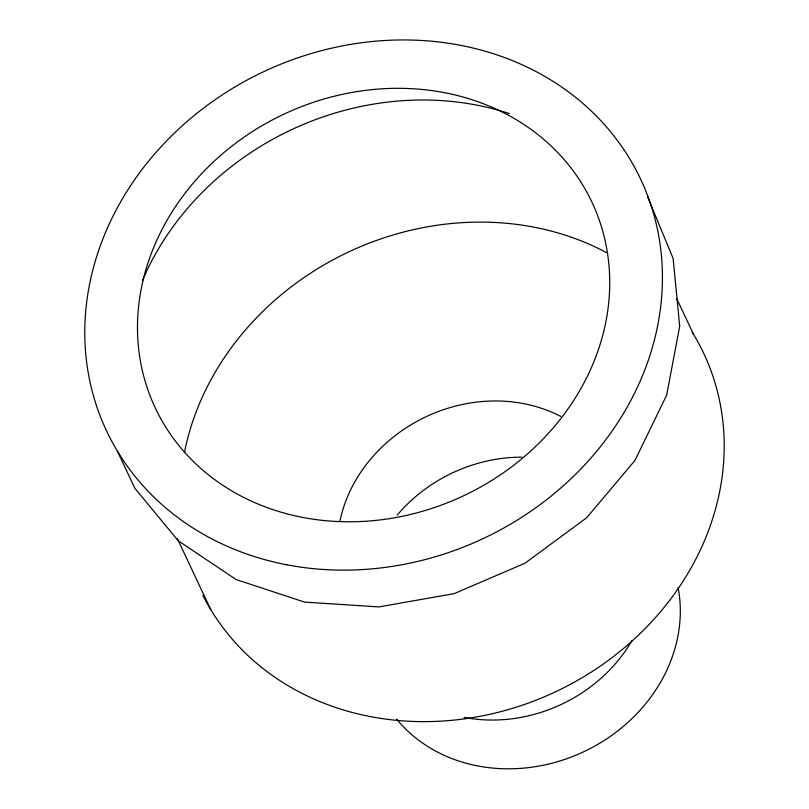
<?xml version="1.0" encoding="UTF-8"?>
<svg xmlns="http://www.w3.org/2000/svg" width="809" height="809" viewBox="0 0 809 809"><rect width="100%" height="100%" fill="white"/><g stroke="black" fill="none" stroke-linecap="round" stroke-linejoin="round"><path stroke-width="1.21" d="M676.82 298.824L693.475 334.198M177.434 538.794L210.724 609.541M117.406 451.179L134.941 488.444L178.202 540.736L236.056 579.517L304.528 602.098L378.925 606.912L454.132 593.644L524.97 563.226L586.626 517.8L634.934 460.473L666.667 395.146L679.691 326.239L673.108 258.384L647.331 196.183M340.023 520.804A146.389 127.913 -25.2 0 1 560.768 416.453M692.18 332.084A278.134 243.034 -25.2 0 1 570.891 684.05A278.134 243.034 -25.2 0 1 202.917 595.404M184.452 452.555A278.134 243.034 -25.2 0 1 607.286 253.035M142.455 280.47A278.134 243.034 -25.2 0 1 509.478 113.624M631.839 640.819A146.389 127.913 -25.2 0 1 464.083 717.411M397.229 515.09A146.389 127.913 -25.2 0 1 521.825 457.136M678.144 587.607A159.201 139.108 -25.2 0 1 583.36 751.925A159.201 139.108 -25.2 0 1 396.653 719.171M303.011 517.477A241.355 210.896 -25.2 0 0 604.04 236.066A241.355 210.896 -25.2 0 0 213.758 161.598A241.355 210.896 -25.2 0 0 303.011 517.477M286.77 564.783A295.224 257.96 -25.2 0 0 655.573 221.12A295.224 257.96 -25.2 0 0 178.455 129.238A295.224 257.96 -25.2 0 0 286.77 564.783"/></g></svg>
